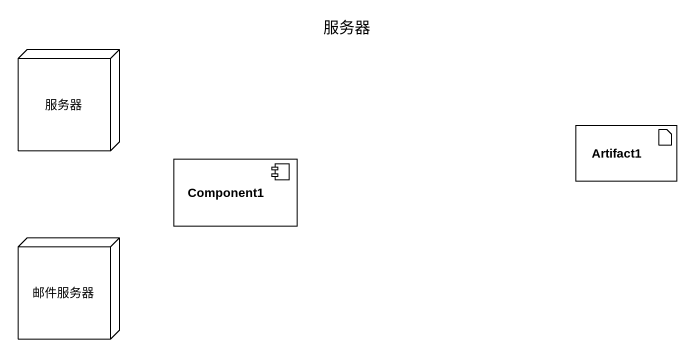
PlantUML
@startuml
title 服务器
node 服务器
artifact Artifact1
component Component1
node 邮件服务器
@enduml
